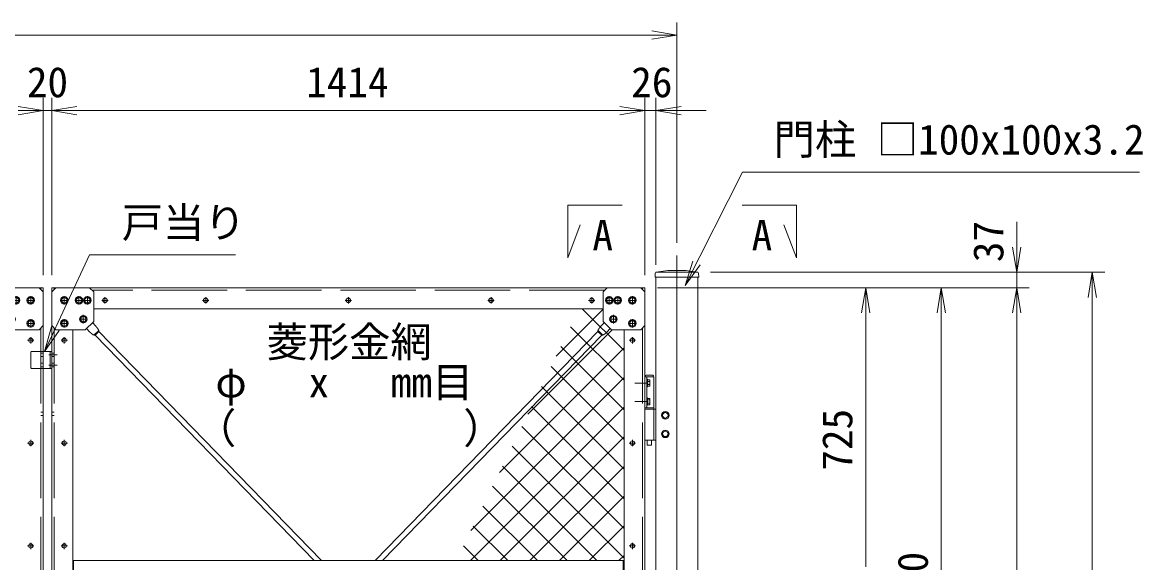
# Model space of a CAD drawing. Units: millimetres, scale not verified. Extents: x -6300 to 6300, y -4455 to 4455.
# Drawn here: x -2219 to 451, y 38 to 1324 of the extents above; entities that cross this region are included whole.
import ezdxf
from ezdxf.enums import TextEntityAlignment as Align

# ---------------------------------------------------------------- set-up
doc = ezdxf.new("R2010")
doc.units = ezdxf.units.MM
doc.header["$LTSCALE"] = 30
doc.linetypes.add('DASHED', pattern=[7.5, 6, -1.5])
doc.linetypes.add('USER1', pattern=[50.8, 31.75, -6.35, 6.35, -6.35])
for name, color, linetype, lineweight in [('0-1_D-STR1', 1, 'Continuous', 18), ('0-2_D-BMK', 2, 'USER1', 13), ('0-6_D-STR-DIM', 7, 'Continuous', 9), ('0-7_0', 7, 'Continuous', 9), ('0-8_D-STR-TXT', 7, 'Continuous', 9), ('0-9_D-STR3', 3, 'Continuous', 13), ('0-A_D-STR2', 7, 'Continuous', 9)]:
    doc.layers.add(name, color=color, linetype=linetype, lineweight=lineweight)
doc.styles.add('ＭＳ ゴシック', font='')
doc.styles.get('ＭＳ ゴシック').set_extended_font_data('MS Gothic')

# ---------------------------------------------------------------- blocks, each defined once
blk = doc.blocks.new('_Open')
at = {"layer": '0-7_0'}
blk.add_line((-30, 5), (0, 0), dxfattribs=at)
blk.add_lwpolyline([(-30, -5), (0, 0), (-30, 0)], dxfattribs=at)
blk = doc.blocks.new('U29')
at = {"layer": '0-2_D-BMK'}
for p, q in [((300, 0), (-300, 0)), ((0, -300), (0, 300))]:
    blk.add_line(p, q, dxfattribs=at)
at = {"layer": '0-9_D-STR3'}
blk.add_lwpolyline([(194.9, 112.5), (0, 225), (-194.9, 112.5), (-194.9, -112.5), (0, -225), (194.9, -112.5)], close=True, dxfattribs=at)
for radius in [270, 194.9]:
    blk.add_circle((0, 0), radius, dxfattribs=at)
blk = doc.blocks.new('U50')
at = {"layer": '0-9_D-STR3'}
blk.add_line((2700, -2400), (2100, -3000), dxfattribs=at)
blk.add_lwpolyline([(2700, -2400), (2700, -300), (2400, 0), (0, 0), (-300, -300), (-300, -2700), (0, -3000), (2100, -3000)], dxfattribs=at)
at = {"layer": '0-6_D-STR-DIM'}
for p in [(600, -900), (1650.1, -900), (2250.1, -900), (600, -2550), (1956.2, -2243.8)]:
    blk.add_blockref('U29', p, dxfattribs=at)
blk = doc.blocks.new('U53')
at = {"layer": '0-2_D-BMK'}
for p, q in [((721.6, -450), (-409.6, -450)), ((721.6, -1770), (-409.6, -1770))]:
    blk.add_line(p, q, dxfattribs=at)
at = {"layer": '0-9_D-STR3'}
for p, q in [((-630, 0), (0, 0)), ((-630, 0), (-630, -4530)), ((-75, 120), (-555, 120)), ((-555, 0), (-75, 0)), ((-135, 0), (-135, -2220)), ((0, 0), (0, -4530)), ((-348, -281.1), (-348, -618.9)), ((-315.6, -225), (-183, -225)), ((-315.6, -337.2), (-183, -337.2)), ((-315.6, -562.8), (-183, -562.8)), ((-315.6, -675), (-183, -675)), ((-183, -180), (-135, -180)), ((-183, -225), (-183, -675)), ((-135, -180), (-135, -720)), ((-348, -1601.1), (-348, -1938.9)), ((-315.6, -1545), (-183, -1545)), ((-183, -1500), (-135, -1500)), ((-183, -1545), (-183, -1995)), ((-135, -1500), (-135, -2040)), ((-780, -2310), (-630, -2310)), ((-630, -2220), (0, -2220)), ((-630, -2310), (0, -2310)), ((-315.6, -1657.2), (-183, -1657.2)), ((-315.6, -1882.8), (-183, -1882.8)), ((-315.6, -1995), (-183, -1995)), ((-1455, -2535), (-1650, -2647.2)), ((-1650, -2647.2), (-1650, -2872.8)), ((-1455, -2985), (-1650, -2872.8)), ((-1455, -2535), (-1260, -2647.2)), ((-1455, -2985), (-1260, -2872.8)), ((-1260, -2647.2), (-1260, -2872.8)), ((-1455, -3855), (-1650, -3967.2)), ((-1650, -4192.8), (-1650, -3967.2)), ((-1455, -3855), (-1260, -3967.2)), ((-1260, -4192.8), (-1260, -3967.2)), ((-1455, -4305), (-1650, -4192.8)), ((-1455, -4305), (-1260, -4192.8)), ((-780, -4530), (-630, -4530)), ((-630, -4530), (0, -4530)), ((-475.5, -4530), (-475.5, -4860)), ((-154.5, -4530), (-154.5, -4860)), ((-475.5, -4860), (-445.5, -4890)), ((-445.5, -4890), (-184.5, -4890)), ((-184.5, -4890), (-154.5, -4860))]:
    blk.add_line(p, q, dxfattribs=at)
for points in [[(-183, -180), (-183, -720), (-135, -720)], [(-183, -1500), (-183, -2040), (-135, -2040)]]:
    blk.add_lwpolyline(points, dxfattribs=at)
for centre, radius in [((-1455, -2760), 270), ((-1455, -2760), 195), ((-1455, -4080), 270), ((-1455, -4080), 195)]:
    blk.add_circle(centre, radius, dxfattribs=at)
for centre, radius, start, end in [((-537.5, 60), 62.5, 106.2602, 253.7398), ((-92.5, 60), 62.5, 286.2602, 73.7398), ((-283.2, -281.1), 64.8, 120, 240), ((-135.6, -450), 212.4, 147.93138, 212.06862), ((-283.2, -618.9), 64.8, 120, 240), ((-283.2, -1601.1), 64.8, 120, 240), ((-135.6, -1770), 212.4, 147.93138, 212.06862), ((-283.2, -1938.9), 64.8, 120, 240)]:
    blk.add_arc(centre, radius, start, end, dxfattribs=at)

msp = doc.modelspace()

# ---------------------------------------------------------------- linework, layer by layer
at = {"layer": '0-1_D-STR1'}
for p, q in [((-711.06, 726.67), (-711.51, 717.16)), ((-709.5, 729.16), (-609.41, 729.16)), ((-680.91, 733.16), (-708.46, 729.5)), ((-680.91, 733.16), (-637.91, 733.16)), ((-637.91, 733.16), (-610.36, 729.5)), ((-607.76, 726.67), (-607.31, 717.16)), ((-711.51, 717.16), (-607.31, 717.16)), ((-609.41, 717.16), (-609.41, -1107.84)), ((-2179.41, 692.16), (-2169.41, 692.16)), ((-2175.41, 688.16), (-2175.41, 692.16)), ((-2169.41, 682.16), (-2169.41, 692.16)), ((-2149.41, 692.16), (-2149.41, 682.16)), ((-2139.41, 692.16), (-2149.41, 692.16)), ((-825.41, 692.16), (-2059.41, 692.16)), ((-745.41, 692.16), (-735.41, 692.16)), ((-735.41, 692.16), (-735.41, 682.16)), ((-835.41, 642.16), (-2049.41, 642.16)), ((-2169.41, 602.16), (-2169.41, -15.84)), ((-2149.41, 602.16), (-2149.41, -15.84)), ((-2099.41, 592.16), (-2099.41, -15.84)), ((-785.41, 592.16), (-785.41, -657.84)), ((-735.41, 602.16), (-735.41, -667.84)), ((-2099.41, 42.16), (-785.41, 42.16)), ((-2097.41, 42.16), (-2097.41, -15.84)), ((-787.41, 42.16), (-787.41, -107.84))]:
    msp.add_line(p, q, dxfattribs=at)
at = {"layer": '0-1_D-STR1', "linetype": 'DASHED'}
for p, q in [((-2143.41, 692.16), (-2143.41, 688.16)), ((-831.41, 686.16), (-2053.41, 686.16)), ((-741.41, 692.16), (-741.41, 688.16)), ((-2175.41, 596.16), (-2175.41, -15.84)), ((-2143.41, 596.16), (-2143.41, -15.84)), ((-741.41, 596.16), (-741.41, -661.84)), ((-2175.41, 536.16), (-2169.41, 536.16)), ((-2149.41, 536.16), (-2143.41, 536.16)), ((-2175.41, 528.16), (-2169.41, 528.16)), ((-2175.41, 512.16), (-2169.41, 512.16)), ((-2149.41, 528.16), (-2143.41, 528.16)), ((-2149.41, 512.16), (-2143.41, 512.16)), ((-2175.41, 504.16), (-2169.41, 504.16)), ((-2149.41, 504.16), (-2143.41, 504.16)), ((-2175.41, 396.16), (-2169.41, 396.16)), ((-2175.41, 388.16), (-2169.41, 388.16)), ((-2149.41, 396.16), (-2143.41, 396.16)), ((-2149.41, 388.16), (-2143.41, 388.16))]:
    msp.add_line(p, q, dxfattribs=at)
at = {"layer": '0-1_D-STR1'}
msp.add_lwpolyline([(-609.41, -1107.84), (-709.41, -1107.84), (-709.41, 717.16)], dxfattribs=at)
for centre, start, end in [((-708.07, 726.53), 97.56971, 177.299), ((-610.76, 726.53), 2.701, 82.43029)]:
    msp.add_arc(centre, 3, start, end, dxfattribs=at)
at = {"layer": '0-2_D-BMK'}
for p, q in [((-659.41, 769.16), (-659.41, -1147.84)), ((-2022.41, 669.6), (-2022.41, 654.72)), ((-1782.41, 669.6), (-1782.41, 654.72)), ((-1442.41, 669.6), (-1442.41, 654.72)), ((-1102.41, 669.6), (-1102.41, 654.72)), ((-862.41, 669.6), (-862.41, 654.72)), ((-2029.85, 662.16), (-2014.97, 662.16)), ((-1789.85, 662.16), (-1774.97, 662.16)), ((-1449.85, 662.16), (-1434.97, 662.16)), ((-1109.85, 662.16), (-1094.97, 662.16)), ((-869.85, 662.16), (-854.97, 662.16)), ((-2206.85, 567.16), (-2191.97, 567.16)), ((-2199.41, 574.6), (-2199.41, 559.72)), ((-2126.85, 567.16), (-2111.97, 567.16)), ((-2119.41, 574.6), (-2119.41, 559.72)), ((-772.85, 567.16), (-757.97, 567.16)), ((-765.41, 574.6), (-765.41, 559.72)), ((-2156.41, 532.16), (-2136.41, 532.16)), ((-2156.41, 508.16), (-2136.41, 508.16)), ((-2206.85, 322.16), (-2191.97, 322.16)), ((-2199.41, 329.6), (-2199.41, 314.72)), ((-2126.85, 322.16), (-2111.97, 322.16)), ((-2119.41, 329.6), (-2119.41, 314.72)), ((-772.85, 322.16), (-757.97, 322.16)), ((-765.41, 329.6), (-765.41, 314.72)), ((-2199.41, 84.6), (-2199.41, 69.72)), ((-2119.41, 84.6), (-2119.41, 69.72)), ((-765.41, 84.6), (-765.41, 69.72)), ((-2206.85, 77.16), (-2191.97, 77.16)), ((-2126.85, 77.16), (-2111.97, 77.16)), ((-772.85, 77.16), (-757.97, 77.16))]:
    msp.add_line(p, q, dxfattribs=at)
at = {"layer": '0-6_D-STR-DIM'}
for p, q in [((-659.41, 799.16), (-659.41, 1324.2)), ((-719.41, 1294.2), (-3599.41, 1294.2)), ((-2169.41, 722.16), (-2169.41, 1144.2)), ((-2169.41, 722.16), (-2169.41, 1144.2)), ((-2149.41, 722.16), (-2149.41, 1144.2)), ((-2149.41, 722.16), (-2149.41, 1144.2)), ((-735.41, 722.16), (-735.41, 1144.2)), ((-735.41, 722.16), (-735.41, 1144.2)), ((-709.41, 747.16), (-709.41, 1144.2)), ((-2169.41, 1114.2), (-2149.41, 1114.2)), ((-2089.41, 1114.2), (-2029.41, 1114.2)), ((-2089.41, 1114.2), (-795.41, 1114.2)), ((-795.41, 1114.2), (-855.41, 1114.2)), ((-709.41, 1114.2), (-735.41, 1114.2)), ((-649.41, 1114.2), (-589.41, 1114.2)), ((150.59, 789.16), (150.59, 849.16)), ((-579.41, 729.16), (180.59, 729.16)), ((-579.41, 729.16), (360.59, 729.16)), ((150.59, 692.16), (150.59, 729.16)), ((-705.41, 692.16), (180.59, 692.16)), ((-579.41, 692.16), (-179.41, 692.16)), ((-579.41, 692.16), (0.59, 692.16)), ((-559.41, 692.16), (180.59, 692.16)), ((330.59, 669.16), (330.59, -1047.84)), ((-209.41, 632.16), (-209.41, 27.16)), ((-29.41, 632.16), (-29.41, -697.84)), ((150.59, 632.16), (150.59, -747.84)), ((150.59, 632.16), (150.59, 572.16))]:
    msp.add_line(p, q, dxfattribs=at)
at = {"layer": '0-8_D-STR-TXT'}
for p, q in [((-919.28, 763.4), (-889.57, 842)), ((-374.54, 763.4), (-404.26, 842))]:
    msp.add_line(p, q, dxfattribs=at)
for points in [[(443.04, 967.32), (-503.27, 967.32), (-638.96, 699.19)], [(-919.28, 763.4), (-919.28, 888.73), (-789.81, 888.73)], [(-374.54, 763.4), (-374.54, 888.73), (-504.02, 888.73)], [(-1711.52, 770.68), (-2058.97, 770.68), (-2165.51, 541.98)]]:
    msp.add_lwpolyline(points, dxfattribs=at)
at = {"layer": '0-9_D-STR3'}
for p, q in [((-2066.69, 594.88), (-2058.58, 586.53)), ((-2052.55, 609.02), (-2044.24, 600.47)), ((-2037.44, 590.35), (-2048.64, 579.45)), ((-2037.09, 587.89), (-2046.2, 579.04)), ((-2037.09, 587.89), (-1506.48, 42.16)), ((-847.73, 587.89), (-1378.34, 42.16)), ((-847.73, 587.89), (-838.62, 579.04)), ((-847.38, 590.35), (-836.18, 579.45)), ((-832.27, 609.02), (-840.59, 600.47)), ((-818.13, 594.88), (-826.25, 586.53)), ((-2046.2, 579.04), (-1524.19, 42.16)), ((-838.62, 579.04), (-1360.63, 42.16)), ((-2153.41, 540.16), (-2153.41, 500.16)), ((-2169.41, 500.16), (-2149.41, 500.16))]:
    msp.add_line(p, q, dxfattribs=at)
at = {"layer": '0-9_D-STR3', "linetype": 'DASHED'}
for p, q in [((-2199.41, 502.16), (-2199.41, 538.16)), ((-2197.41, 540.16), (-2169.41, 540.16)), ((-2169.41, 500.16), (-2197.41, 500.16))]:
    msp.add_line(p, q, dxfattribs=at)
at = {"layer": '0-9_D-STR3'}
for points in [[(-2040.96, 596.5), (-2041.11, 596.7), (-2041.26, 596.89), (-2041.42, 597.08), (-2041.57, 597.28), (-2041.72, 597.47), (-2041.88, 597.66), (-2042.03, 597.85), (-2042.19, 598.05), (-2042.34, 598.24), (-2042.5, 598.43), (-2042.65, 598.61), (-2042.81, 598.8), (-2042.96, 598.99), (-2043.12, 599.18), (-2043.28, 599.37), (-2043.44, 599.55), (-2043.59, 599.74), (-2043.75, 599.92), (-2043.91, 600.11), (-2044.08, 600.29), (-2044.24, 600.47)], [(-2037.09, 587.89), (-2037.12, 588.14), (-2037.15, 588.38), (-2037.18, 588.63), (-2037.21, 588.87), (-2037.24, 589.12), (-2037.27, 589.36), (-2037.31, 589.61), (-2037.35, 589.85), (-2037.39, 590.09), (-2037.44, 590.33), (-2037.49, 590.57), (-2037.55, 590.81), (-2037.62, 591.04), (-2037.69, 591.27), (-2037.77, 591.5), (-2037.86, 591.73), (-2037.95, 591.96), (-2038.05, 592.18), (-2038.15, 592.4), (-2038.26, 592.62), (-2038.38, 592.83), (-2038.5, 593.05), (-2038.62, 593.26), (-2038.75, 593.47), (-2038.88, 593.68), (-2039.02, 593.89), (-2039.16, 594.1), (-2039.3, 594.3), (-2039.44, 594.51), (-2039.59, 594.71), (-2039.74, 594.91), (-2039.89, 595.11), (-2040.04, 595.32), (-2040.19, 595.51), (-2040.34, 595.71), (-2040.5, 595.91), (-2040.65, 596.11), (-2040.8, 596.3), (-2040.96, 596.5)], [(-847.73, 587.89), (-847.7, 588.14), (-847.67, 588.38), (-847.64, 588.63), (-847.61, 588.87), (-847.58, 589.12), (-847.55, 589.36), (-847.51, 589.61), (-847.47, 589.85), (-847.43, 590.09), (-847.38, 590.33), (-847.33, 590.57), (-847.27, 590.81), (-847.21, 591.04), (-847.13, 591.27), (-847.05, 591.5), (-846.97, 591.73), (-846.87, 591.96), (-846.77, 592.18), (-846.67, 592.4), (-846.56, 592.62), (-846.44, 592.83), (-846.32, 593.05), (-846.2, 593.26), (-846.07, 593.47), (-845.94, 593.68), (-845.8, 593.89), (-845.67, 594.1), (-845.52, 594.3), (-845.38, 594.51), (-845.23, 594.71), (-845.09, 594.91), (-844.94, 595.11), (-844.78, 595.32), (-844.63, 595.51), (-844.48, 595.71), (-844.33, 595.91), (-844.17, 596.11), (-844.02, 596.3), (-843.87, 596.5)], [(-843.87, 596.5), (-843.71, 596.7), (-843.56, 596.89), (-843.41, 597.08), (-843.25, 597.28), (-843.1, 597.47), (-842.94, 597.66), (-842.79, 597.85), (-842.64, 598.05), (-842.48, 598.24), (-842.33, 598.43), (-842.17, 598.61), (-842.02, 598.8), (-841.86, 598.99), (-841.7, 599.18), (-841.54, 599.37), (-841.39, 599.55), (-841.23, 599.74), (-841.07, 599.92), (-840.91, 600.11), (-840.75, 600.29), (-840.59, 600.47)], [(-2054.7, 583.14), (-2054.89, 583.3), (-2055.08, 583.46), (-2055.27, 583.62), (-2055.46, 583.78), (-2055.64, 583.94), (-2055.83, 584.09), (-2056.02, 584.25), (-2056.21, 584.41), (-2056.39, 584.57), (-2056.58, 584.73), (-2056.76, 584.89), (-2056.95, 585.06), (-2057.13, 585.22), (-2057.31, 585.38), (-2057.5, 585.54), (-2057.68, 585.71), (-2057.86, 585.87), (-2058.04, 586.03), (-2058.22, 586.2), (-2058.4, 586.37), (-2058.58, 586.53)], [(-2046.2, 579.04), (-2046.44, 579.08), (-2046.69, 579.11), (-2046.93, 579.15), (-2047.18, 579.18), (-2047.42, 579.22), (-2047.66, 579.26), (-2047.91, 579.3), (-2048.15, 579.35), (-2048.39, 579.4), (-2048.63, 579.45), (-2048.87, 579.51), (-2049.1, 579.58), (-2049.33, 579.65), (-2049.56, 579.73), (-2049.79, 579.82), (-2050.01, 579.91), (-2050.24, 580.01), (-2050.46, 580.11), (-2050.67, 580.22), (-2050.89, 580.34), (-2051.1, 580.46), (-2051.31, 580.59), (-2051.52, 580.72), (-2051.73, 580.85), (-2051.94, 580.99), (-2052.14, 581.13), (-2052.35, 581.27), (-2052.55, 581.42), (-2052.75, 581.57), (-2052.95, 581.72), (-2053.14, 581.88), (-2053.34, 582.03), (-2053.54, 582.19), (-2053.73, 582.35), (-2053.93, 582.51), (-2054.12, 582.66), (-2054.31, 582.82), (-2054.5, 582.98), (-2054.7, 583.14)], [(-838.62, 579.04), (-838.38, 579.08), (-838.14, 579.11), (-837.89, 579.15), (-837.65, 579.18), (-837.4, 579.22), (-837.16, 579.26), (-836.91, 579.3), (-836.67, 579.35), (-836.43, 579.4), (-836.19, 579.45), (-835.96, 579.51), (-835.72, 579.58), (-835.49, 579.65), (-835.26, 579.73), (-835.03, 579.82), (-834.81, 579.91), (-834.59, 580.01), (-834.37, 580.11), (-834.15, 580.22), (-833.93, 580.34), (-833.72, 580.46), (-833.51, 580.59), (-833.3, 580.72), (-833.09, 580.85), (-832.88, 580.99), (-832.68, 581.13), (-832.48, 581.27), (-832.27, 581.42), (-832.07, 581.57), (-831.88, 581.72), (-831.68, 581.88), (-831.48, 582.03), (-831.29, 582.19), (-831.09, 582.35), (-830.9, 582.51), (-830.7, 582.66), (-830.51, 582.82), (-830.32, 582.98), (-830.13, 583.14)], [(-830.13, 583.14), (-829.94, 583.3), (-829.75, 583.46), (-829.56, 583.62), (-829.37, 583.78), (-829.18, 583.94), (-828.99, 584.09), (-828.8, 584.25), (-828.62, 584.41), (-828.43, 584.57), (-828.24, 584.73), (-828.06, 584.89), (-827.88, 585.06), (-827.69, 585.22), (-827.51, 585.38), (-827.33, 585.54), (-827.15, 585.71), (-826.96, 585.87), (-826.78, 586.03), (-826.6, 586.2), (-826.42, 586.37), (-826.25, 586.53)], [(-2169.41, 540.16), (-2149.41, 540.16), (-2149.41, 500.16)]]:
    msp.add_lwpolyline(points, dxfattribs=at)
for centre in [(-2022.41, 662.16), (-1782.41, 662.16), (-1442.41, 662.16), (-1102.41, 662.16), (-862.41, 662.16), (-2199.41, 567.16), (-2119.41, 567.16), (-765.41, 567.16), (-2199.41, 322.16), (-2119.41, 322.16), (-765.41, 322.16), (-2199.41, 77.16), (-2119.41, 77.16), (-765.41, 77.16)]:
    msp.add_circle(centre, 5.25, dxfattribs=at)
at = {"layer": '0-9_D-STR3', "linetype": 'DASHED'}
for centre, start, end in [((-2197.41, 538.16), 90, 180), ((-2197.41, 502.16), 180, 270)]:
    msp.add_arc(centre, 2, start, end, dxfattribs=at)
at = {"layer": '0-A_D-STR2'}
for p, q in [((-946.93, 529.31), (-835.41, 640.82)), ((-785.41, 542.79), (-884.79, 642.16)), ((-1014.72, 390.8), (-813.36, 592.16)), ((-785.41, 472.08), (-912.66, 599.32)), ((-1082.52, 252.3), (-785.41, 549.4)), ((-785.41, 401.37), (-935.89, 551.85)), ((-785.41, 330.65), (-959.13, 504.37)), ((-1150.31, 113.79), (-785.41, 478.69)), ((-785.41, 259.94), (-982.37, 456.9)), ((-1151.23, 42.16), (-785.41, 407.98)), ((-785.41, 189.23), (-1005.61, 409.43)), ((-785.41, 118.52), (-1028.84, 361.95)), ((-1080.52, 42.16), (-785.41, 337.27)), ((-785.41, 47.81), (-1052.08, 314.48)), ((-850.47, 42.16), (-1075.32, 267.01)), ((-1009.81, 42.16), (-785.41, 266.56)), ((-921.18, 42.16), (-1098.55, 219.53)), ((-939.1, 42.16), (-785.41, 195.85)), ((-991.89, 42.16), (-1121.79, 172.06)), ((-1062.6, 42.16), (-1145.03, 124.59)), ((-868.39, 42.16), (-785.41, 125.14)), ((-1133.31, 42.16), (-1168.27, 77.11)), ((-797.68, 42.16), (-785.41, 54.43))]:
    msp.add_line(p, q, dxfattribs=at)

# ---------------------------------------------------------------- block references
at = {"layer": '0-6_D-STR-DIM'}
for name, p, xscale, yscale in [('_Open', (-659.41, 1294.2), 2, 2), ('_Open', (-2169.41, 1114.2), 2, 2), ('_Open', (-2169.41, 1114.2), 2, 2), ('_Open', (-735.41, 1114.2), 2, 2), ('_Open', (-735.41, 1114.2), 2, 2), ('U50', (-2179.41, 692.16), -0.03333333, 0.03333333), ('U50', (-2139.41, 692.16), 0.03333333, 0.03333333), ('U50', (-745.41, 692.16), -0.03333333, 0.03333333), ('U53', (-735.41, 480.16), -0.03333333, 0.03333333)]:
    msp.add_blockref(name, p, dxfattribs=dict(at, xscale=xscale, yscale=yscale))
at = {"layer": '0-6_D-STR-DIM', "xscale": 2, "yscale": 2}
for p, rotation in [((-2149.41, 1114.2), 180), ((-2149.41, 1114.2), 180), ((-709.41, 1114.2), 180), ((150.59, 729.16), 270), ((330.59, 729.16), 90), ((-209.41, 692.16), 90), ((-29.41, 692.16), 90), ((150.59, 692.16), 90), ((150.59, 692.16), 90)]:
    msp.add_blockref('_Open', p, dxfattribs=dict(at, rotation=rotation))
at = {"layer": '0-8_D-STR-TXT', "xscale": 2, "yscale": 2}
for p, rotation in [((-639.86, 697.41), 243.15762), ((-2166.36, 540.16), 245.02159)]:
    msp.add_blockref('_Open', p, dxfattribs=dict(at, rotation=rotation))

# ---------------------------------------------------------------- texts
at = {"layer": '0-6_D-STR-DIM', "style": 'ＭＳ ゴシック'}
for s, p in [('20', (-2208.54, 1124.33)), ('1414', (-1542.95, 1124.33)), ('26', (-768.25, 1124.33))]:
    msp.add_text(s, height=72.14, dxfattribs=at).set_placement(p, align=Align.BOTTOM_LEFT)
for s, p in [('37', (140.47, 753.13)), ('725', (-219.53, 256.39)), ('1450', (-39.53, -133.19))]:
    msp.add_text(s, height=72.14, rotation=90, dxfattribs=at).set_placement(p, align=Align.BOTTOM_LEFT)
at = {"layer": '0-8_D-STR-TXT', "style": 'ＭＳ ゴシック'}
for s, p in [('門柱 □100x100x3.2', (-428.79, 987.72)), ('戸当り', (-1982.58, 789.94)), ('A', (-860.79, 759.82)), ('A', (-481.27, 759.82)), ('菱形金網', (-1637.33, 505.71)), ('φ   x   mm目', (-1759.16, 409.68)), ('（\u3000\u3000   \u3000\u3000）', (-1807.89, 300.03))]:
    msp.add_text(s, height=72.14, dxfattribs=at).set_placement(p, align=Align.BOTTOM_LEFT)

doc.saveas('drawing.dxf')
